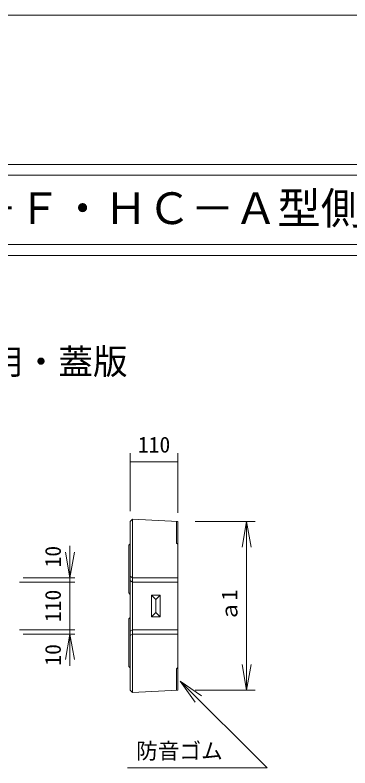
# Model space of a CAD drawing. Units: millimetres on the paper. Extents: x 26 to 677, y 48 to 350.
# Drawn here: x 82.6 to 121.3, y 262.9 to 349.8 of the extents above; entities that cross this region are included whole.
import ezdxf
from ezdxf.enums import TextEntityAlignment as Align

# ---------------------------------------------------------------- set-up
doc = ezdxf.new("R2010")
doc.units = ezdxf.units.MM
doc.layers.add('0_2', color=4, linetype='Continuous', lineweight=18)
doc.styles.add('ＭＳ ゴシック-5.0-0.0', font='')
doc.styles.get('ＭＳ ゴシック-5.0-0.0').set_extended_font_data('ＭＳ ゴシック-5.0-0.0')

msp = doc.modelspace()

# ---------------------------------------------------------------- linework, layer by layer
at = {"layer": '0_2'}
for p, q in [((26.367, 349.802), (235.367, 349.802)), ((63.617, 332.552), (181.816, 332.552)), ((64.367, 331.302), (181.066, 331.302)), ((64.367, 323.302), (181.066, 323.302)), ((63.617, 322.052), (181.816, 322.052)), ((95.914, 292.513), (95.914, 299.246)), ((101.414, 292.342), (101.414, 299.246)), ((95.914, 298.246), (101.414, 298.246)), ((101.244, 288.85), (101.244, 291.35)), ((103.414, 291.342), (110.339, 291.342)), ((109.339, 291.342), (108.818, 288.387)), ((109.339, 291.342), (109.86, 288.387)), ((109.339, 291.342), (109.339, 271.859)), ((95.744, 288.6), (95.914, 288.77)), ((95.744, 283.1), (95.744, 288.6)), ((101.244, 288.85), (101.414, 288.73)), ((88.945, 284.85), (88.424, 287.805)), ((88.945, 284.85), (88.945, 288.533)), ((88.945, 284.85), (89.466, 287.805)), ((83.107, 284.35), (89.515, 284.35)), ((83.547, 284.85), (89.515, 284.85)), ((88.945, 284.85), (88.945, 284.35)), ((88.945, 278.85), (88.945, 284.35)), ((95.744, 283.1), (95.914, 282.93)), ((98.364, 282.85), (98.864, 282.35)), ((98.364, 282.85), (99.364, 282.85)), ((98.364, 280.35), (98.364, 282.85)), ((98.864, 282.35), (99.364, 282.85)), ((99.364, 280.35), (99.364, 282.85)), ((98.864, 280.85), (98.864, 282.35)), ((98.364, 280.35), (98.864, 280.85)), ((98.864, 280.85), (99.364, 280.35)), ((95.744, 280.1), (95.914, 280.27)), ((95.744, 280.1), (95.744, 274.6)), ((98.364, 280.35), (99.364, 280.35)), ((83.107, 278.85), (89.515, 278.85)), ((83.547, 278.35), (89.515, 278.35)), ((88.945, 278.35), (88.424, 275.396)), ((88.945, 278.85), (88.945, 278.35)), ((88.945, 278.35), (88.945, 274.695)), ((88.945, 278.35), (89.466, 275.396)), ((109.339, 271.859), (108.818, 274.813)), ((109.339, 271.859), (109.86, 274.813)), ((95.744, 274.6), (95.914, 274.43)), ((101.244, 274.35), (101.414, 274.47)), ((101.244, 274.35), (101.244, 271.85)), ((101.674, 272.922), (104.131, 271.201)), ((101.674, 272.922), (103.394, 270.464)), ((101.674, 272.922), (111.706, 262.89)), ((103.414, 271.859), (110.339, 271.859)), ((95.589, 262.89), (111.706, 262.89))]:
    msp.add_line(p, q, dxfattribs=at)
at = {"layer": '0_2', "color": 2}
for p, q in [((95.914, 291.35), (96.164, 291.6)), ((95.914, 281.6), (95.914, 291.35)), ((101.414, 291.342), (96.164, 291.6)), ((96.164, 281.6), (96.164, 291.6)), ((101.414, 281.6), (101.414, 291.342)), ((95.914, 285.019), (96.164, 284.85)), ((95.914, 284.519), (96.164, 284.35)), ((96.164, 284.85), (101.414, 284.85)), ((96.164, 284.35), (101.414, 284.35)), ((95.914, 281.6), (95.914, 271.85)), ((96.164, 281.6), (96.164, 271.6)), ((101.414, 281.6), (101.414, 271.859)), ((95.914, 278.681), (96.164, 278.85)), ((95.914, 278.181), (96.164, 278.35)), ((96.164, 278.85), (101.414, 278.85)), ((96.164, 278.35), (101.414, 278.35)), ((95.914, 271.85), (96.164, 271.6)), ((101.414, 271.859), (96.164, 271.6))]:
    msp.add_line(p, q, dxfattribs=at)

# ---------------------------------------------------------------- texts
at = {"layer": '0_2', "color": 7, "style": 'ＭＳ ゴシック-5.0-0.0'}
for s, height, p in [('ＨＣ－Ｆ・ＨＣ－Ａ型側溝用蓋版・グレーチング', 3.666, (67.901, 324.572)), ('□ 車道（縦断）用・蓋版', 2.933, (49.602, 307.449)), ('110', 1.833, (96.789, 298.746)), ('防音ゴム', 1.833, (96.589, 263.39))]:
    msp.add_text(s, height=height, dxfattribs=at).set_placement(p, align=Align.BOTTOM_LEFT)
for s, p in [('10', (88.445, 286.033)), ('110', (88.445, 279.725)), ('ａ1', (108.839, 279.725)), ('10', (88.445, 274.695))]:
    msp.add_text(s, height=1.833, rotation=90, dxfattribs=at).set_placement(p, align=Align.BOTTOM_LEFT)

doc.saveas('drawing.dxf')
